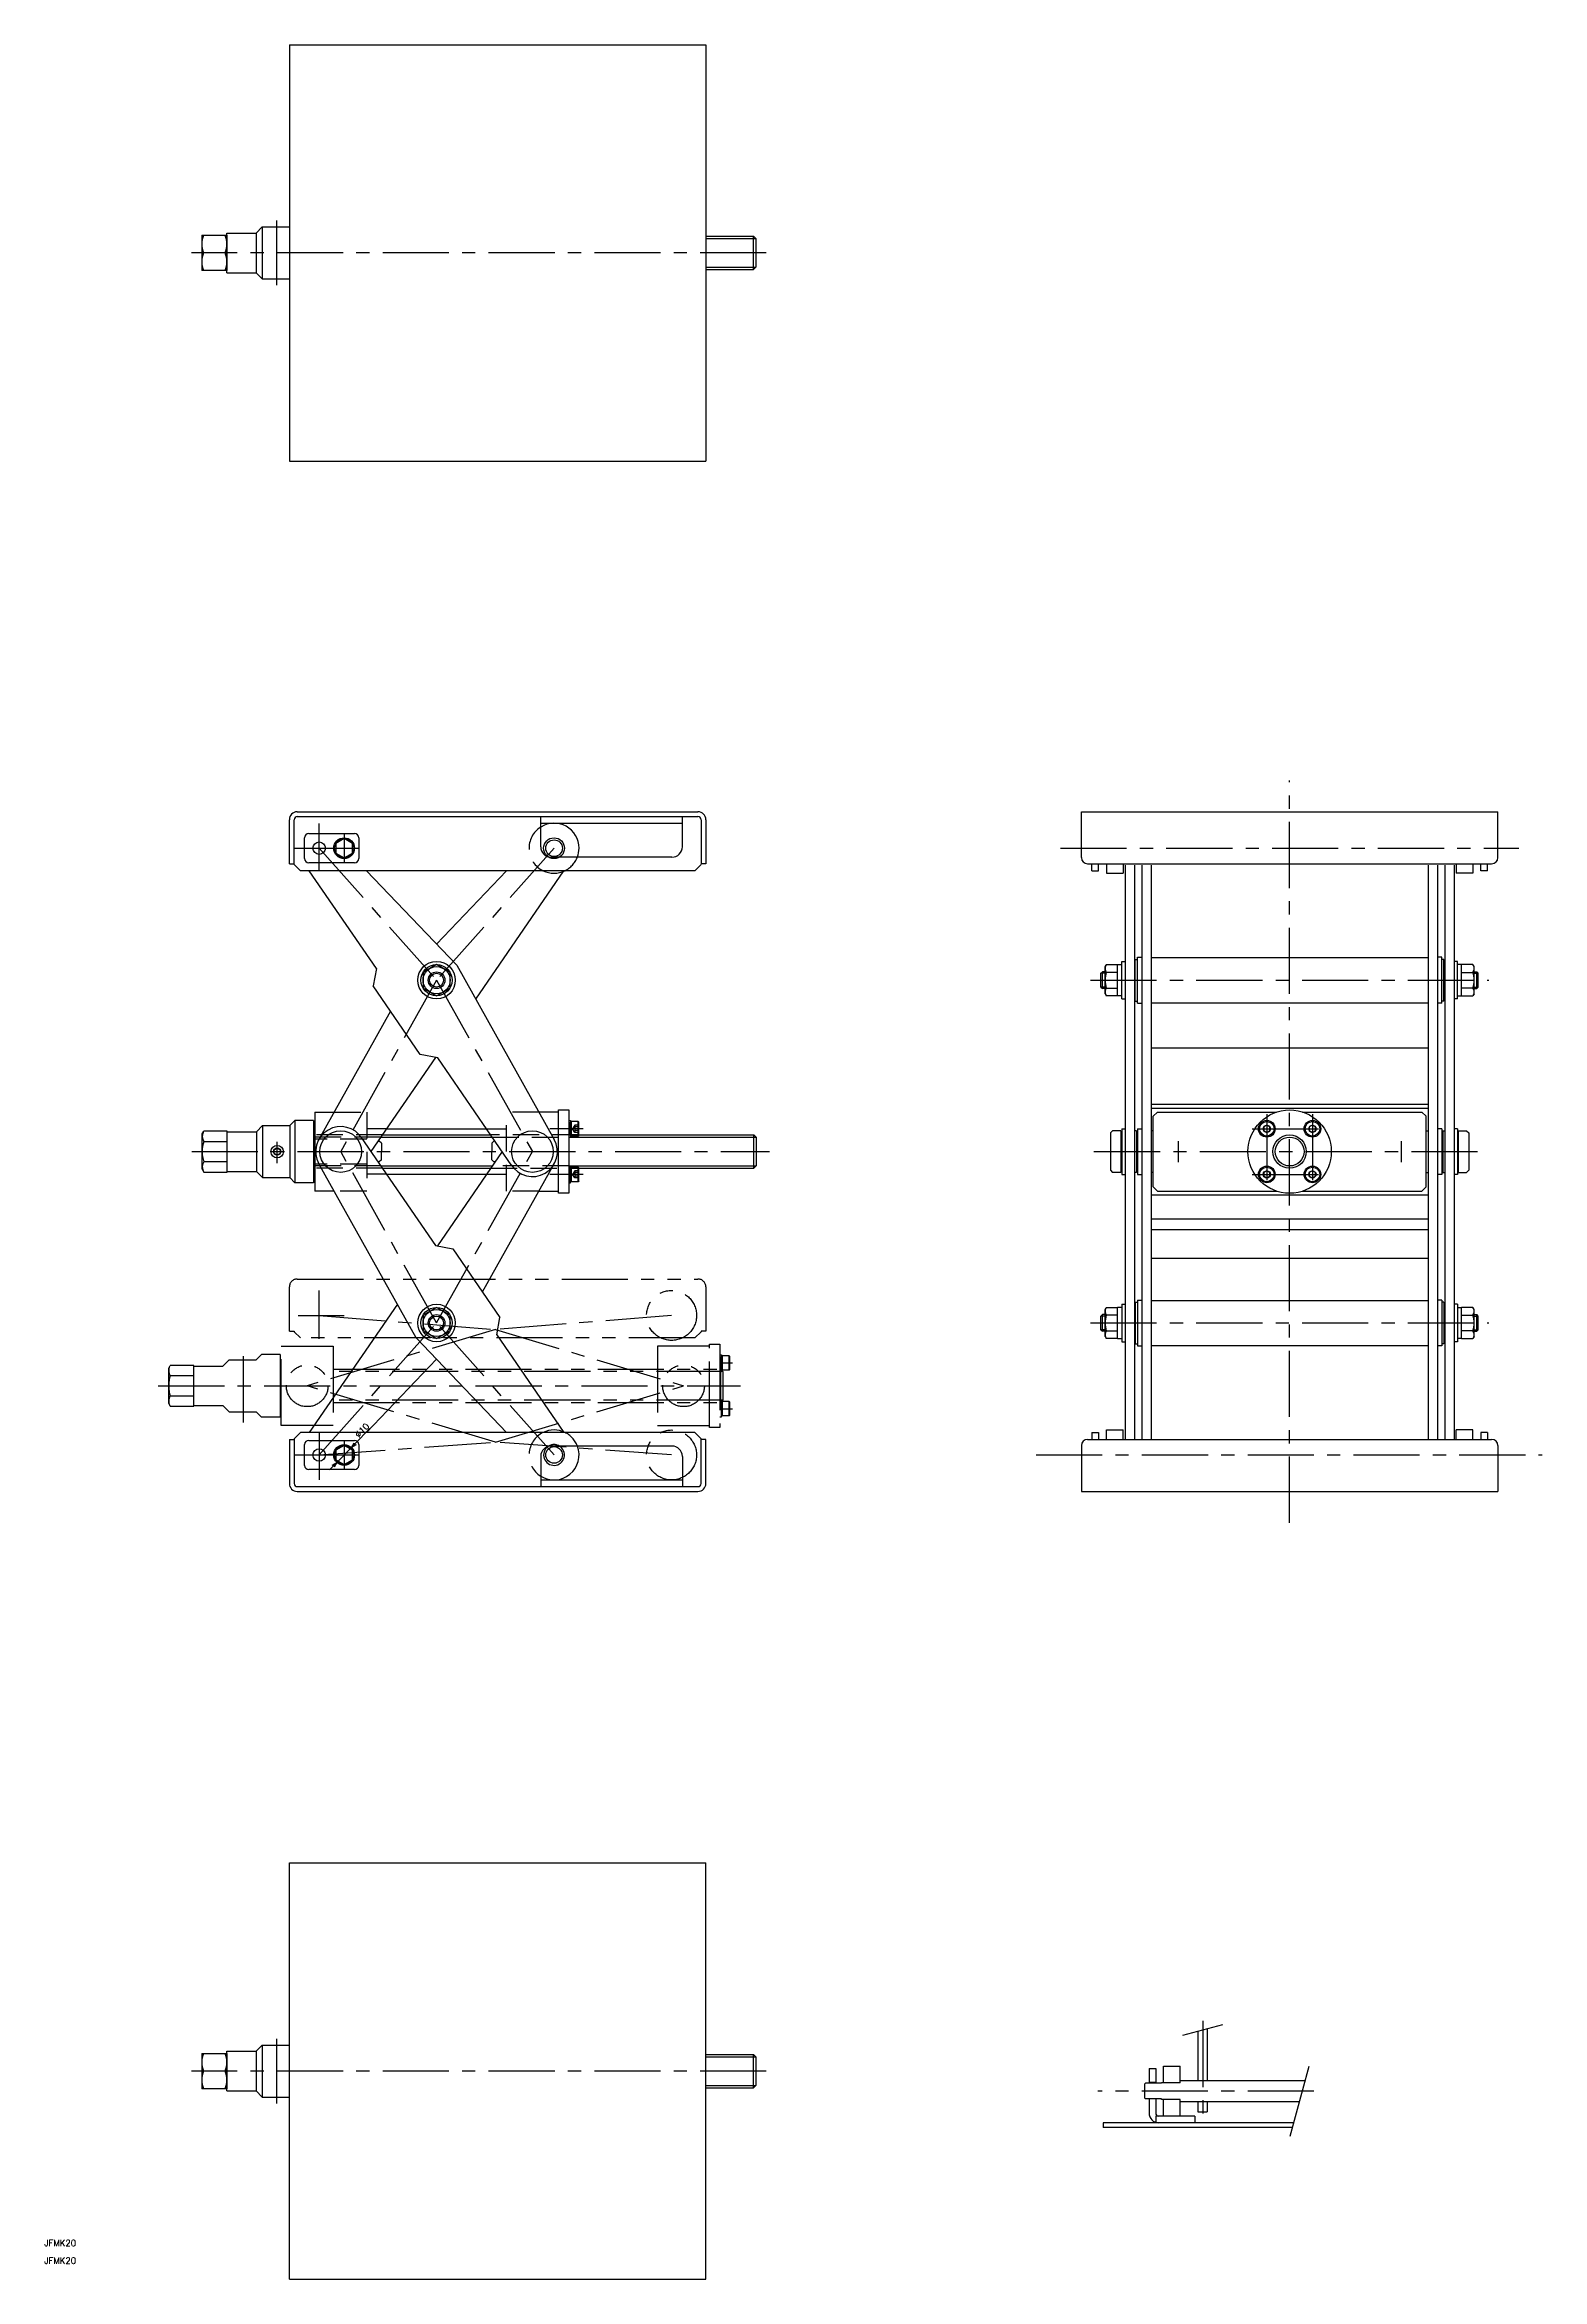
# Model space of a CAD drawing. Extents: x -117 to 602, y -100 to 973.
import ezdxf

# ---------------------------------------------------------------- set-up
doc = ezdxf.new("R2010")
doc.units = 0
doc.header["$PDMODE"] = 35
for name, pattern in [('CENTER', [50.8, 31.75, -6.35, 6.35, -6.35]), ('DASHED', [19.05, 12.7, -6.35]), ('PHANTOM', [63.5, 31.75, -6.35, 6.35, -6.35, 6.35, -6.35])]:
    doc.linetypes.add(name, pattern=pattern)
doc.layers.get('0').update_dxf_attribs({"linetype": 'CONTINUOUS'})
doc.layers.get('DEFPOINTS').update_dxf_attribs({"linetype": 'CONTINUOUS'})
doc.layers.add('CENTER', color=1, linetype='CENTER')
doc.styles.get("Standard").update_dxf_attribs({"font": 'txt.shx', "height": 3, "bigfont": 'bigfont.shx'})
doc.dimstyles.get("Standard").update_dxf_attribs({"dimtxt": 2.5, "dimasz": 2.5, "dimexe": 1.25, "dimexo": 0.625, "dimtad": 1, "dimcen": 2.5, "dimazin": 3, "dimtfac": 1, "dimtmove": 0, "dimatfit": 3})

# ---------------------------------------------------------------- blocks, each defined once
blk = doc.blocks.new('*U28')
at = {"color": 7, "linetype": 'CONTINUOUS'}
blk.add_text('JFMK20', height=3, dxfattribs=at).set_placement((-117.7, -84.1))
blk = doc.blocks.new('*U29')
at = {"color": 7, "linetype": 'CONTINUOUS'}
blk.add_text('JFMK20', height=3, dxfattribs=at).set_placement((-117.7, -92.5))
blk = doc.blocks.new('*U31')
at = {"color": 137, "linetype": 'CONTINUOUS'}
blk.add_text('∅10', height=3, rotation=45.6051, dxfattribs=at).set_placement((33.3, 303.9))
blk = doc.blocks.new('_OPEN30')
at = {"color": 0, "linetype": 'BYBLOCK'}
for p, q in [((-1, 0.27), (0, 0)), ((0, 0), (-1, -0.27)), ((0, 0), (-1, 0))]:
    blk.add_line(p, q, dxfattribs=at)
blk = doc.blocks.new('*D25')
at = {"color": 137, "linetype": 'CONTINUOUS'}
for p, q in [((38.7, 308.6), (31.5, 301.2)), ((21.1, 290.5), (19.3, 288.7)), ((22.8, 292.3), (29.8, 299.5))]:
    blk.add_line(p, q, dxfattribs=at)
at = {"layer": 'DEFPOINTS', "color": 0, "linetype": 'CONTINUOUS'}
for p in [(22.8, 292.3), (29.8, 299.5)]:
    blk.add_point(p, dxfattribs=at)
at = {"color": 137, "linetype": 'CONTINUOUS', "xscale": 2.5, "yscale": 2.5, "zscale": 2.5}
for p, rotation in [((29.8, 299.5), 225.6050995677173), ((22.8, 292.3), 45.60509956771723)]:
    blk.add_blockref('_OPEN30', p, dxfattribs=dict(at, rotation=rotation))
at = {"color": 7, "linetype": 'CONTINUOUS'}
blk.add_blockref('*U31', (0, 0), dxfattribs=at)

msp = doc.modelspace()

# ---------------------------------------------------------------- linework, layer by layer
at = {"color": 7, "linetype": 'CONTINUOUS'}
for p, q in [((0, 973.179), (200, 973.179)), ((0, 973.179), (0, 773.179)), ((200, 973.179), (200, 773.179)), ((-42, 881.679), (-42, 864.679)), ((-42, 881.679), (-30, 881.679)), ((-30, 863.679), (-30, 882.679)), ((-30, 882.679), (-16, 882.679)), ((-30, 881.679), (-30, 864.679)), ((-13, 885.679), (-16, 882.679)), ((-16, 882.679), (-16, 863.679)), ((-13, 885.679), (-13, 860.679)), ((-13, 885.679), (0, 885.679)), ((200, 881.179), (222.917, 881.179)), ((222.917, 865.179), (222.917, 881.179)), ((224, 880.097), (222.917, 881.179)), ((224, 880.097), (224, 866.262)), ((224, 880.097), (224, 866.262)), ((-30.759, 873.179), (-41.241, 873.179)), ((-30, 864.679), (-42, 864.679)), ((-30, 863.679), (-16, 863.679)), ((-13, 860.679), (-16, 863.679)), ((-13, 860.679), (0, 860.679)), ((200, 865.179), (222.917, 865.179)), ((222.917, 865.179), (224, 866.262)), ((0, 773.179), (200, 773.179)), ((0, 579.79), (0, 600.99)), ((2.3, 579.49), (2.3, 600.99)), ((3.8, 604.79), (196.2, 604.79)), ((3.8, 602.49), (196.2, 602.49)), ((120.7, 587.99), (120.7, 602.49)), ((188.7, 587.99), (188.7, 602.49)), ((197.7, 600.99), (197.7, 579.79)), ((200, 600.99), (200, 579.79)), ((380.289, 604.79), (580.289, 604.79)), ((380.289, 582.79), (380.289, 604.79)), ((580.289, 582.79), (580.289, 604.79)), ((7.3, 582.29), (7.3, 592.29)), ((9.3, 594.29), (31.3, 594.29)), ((26.3, 591.908), (22.3, 589.599)), ((30.3, 589.599), (26.3, 591.908)), ((33.3, 592.29), (33.3, 582.29)), ((120.7, 599.29), (188.7, 599.29)), ((0, 579.79), (2.3, 579.79)), ((31.3, 580.29), (9.3, 580.29)), ((22.3, 589.599), (22.3, 584.98)), ((22.3, 584.98), (26.3, 582.671)), ((26.3, 582.671), (30.3, 584.98)), ((30.3, 584.98), (30.3, 589.599)), ((183.7, 582.99), (125.7, 582.99)), ((200, 579.79), (197.7, 579.79)), ((383.289, 579.79), (577.289, 579.79)), ((385.289, 576.49), (385.289, 579.79)), ((388.489, 576.49), (388.489, 579.79)), ((392.289, 579.79), (392.289, 575.29)), ((400.289, 579.79), (400.289, 575.29)), ((560.289, 579.79), (560.289, 575.29)), ((568.289, 579.79), (568.289, 575.29)), ((572.089, 576.49), (572.089, 579.79)), ((575.289, 576.49), (575.289, 579.79)), ((2.3, 579.49), (5.3, 576.49)), ((194.7, 576.49), (5.3, 576.49)), ((41.807, 529.54), (9.584, 576.49)), ((37.062, 576.49), (80.429, 531.087)), ((104.337, 576.49), (70.699, 541.273)), ((89.508, 514.85), (131.814, 576.49)), ((194.7, 576.49), (197.7, 579.49)), ((385.289, 576.49), (388.489, 576.49)), ((392.289, 575.29), (400.289, 575.29)), ((401.289, 579.09), (401.289, 303.39)), ((405.789, 579.09), (405.789, 303.39)), ((409.289, 579.09), (409.289, 303.39)), ((413.789, 579.09), (413.789, 303.39)), ((546.789, 579.09), (546.789, 303.39)), ((551.289, 579.09), (551.289, 303.39)), ((554.789, 579.09), (554.789, 303.39)), ((559.289, 579.09), (559.289, 303.39)), ((568.289, 575.29), (560.289, 575.29)), ((575.289, 576.49), (572.089, 576.49)), ((41.807, 529.54), (40.256, 521.198)), ((70.699, 531.405), (64.199, 527.653)), ((64.199, 527.653), (64.199, 520.147)), ((77.199, 527.653), (70.699, 531.405)), ((77.199, 520.147), (77.199, 527.653)), ((80.429, 531.087), (127.201, 447.446)), ((389.689, 527.223), (390.366, 527.9)), ((389.689, 520.576), (389.689, 527.223)), ((390.366, 519.9), (390.366, 527.9)), ((391.689, 527.9), (390.366, 527.9)), ((391.689, 530.4), (392.27, 531.405)), ((391.689, 517.4), (391.689, 530.4)), ((392.27, 531.405), (397.689, 531.405)), ((397.689, 527.653), (392.27, 527.653)), ((397.689, 516.394), (397.689, 531.405)), ((397.689, 531.4), (399.689, 531.4)), ((399.689, 514.9), (399.689, 532.9)), ((399.689, 532.9), (401.289, 532.9)), ((406.189, 513.9), (406.189, 533.9)), ((406.189, 533.9), (407.189, 533.9)), ((407.189, 512.9), (407.189, 534.9)), ((407.189, 534.9), (409.289, 534.9)), ((413.789, 534.75), (546.789, 534.75)), ((553.389, 534.9), (551.289, 534.9)), ((553.389, 512.9), (553.389, 534.9)), ((554.389, 533.9), (553.389, 533.9)), ((554.389, 513.9), (554.389, 533.9)), ((560.889, 532.9), (559.289, 532.9)), ((560.889, 514.9), (560.889, 532.9)), ((562.889, 531.4), (560.889, 531.4)), ((562.889, 516.394), (562.889, 531.405)), ((568.309, 531.405), (562.889, 531.405)), ((562.889, 527.653), (568.309, 527.653)), ((568.889, 530.4), (568.309, 531.405)), ((568.889, 517.4), (568.889, 530.4)), ((568.889, 527.9), (570.213, 527.9)), ((570.213, 519.9), (570.213, 527.9)), ((570.889, 527.223), (570.213, 527.9)), ((570.889, 520.576), (570.889, 527.223)), ((62.891, 488.219), (40.256, 521.198)), ((64.199, 520.147), (70.699, 516.394)), ((70.699, 516.394), (77.199, 520.147)), ((389.689, 520.576), (390.366, 519.9)), ((391.689, 519.9), (390.366, 519.9)), ((391.689, 517.4), (392.27, 516.394)), ((392.27, 520.147), (397.689, 520.147)), ((397.689, 516.394), (392.27, 516.394)), ((399.689, 516.4), (397.689, 516.4)), ((560.889, 516.4), (562.889, 516.4)), ((568.309, 520.147), (562.889, 520.147)), ((562.889, 516.394), (568.309, 516.394)), ((568.889, 517.4), (568.309, 516.394)), ((568.889, 519.9), (570.213, 519.9)), ((570.889, 520.576), (570.213, 519.9)), ((48.623, 509.008), (14.198, 447.446)), ((399.689, 514.9), (401.289, 514.9)), ((406.189, 513.9), (407.189, 513.9)), ((407.189, 512.9), (409.289, 512.9)), ((413.789, 513.05), (546.789, 513.05)), ((553.389, 512.9), (551.289, 512.9)), ((554.389, 513.9), (553.389, 513.9)), ((560.889, 514.9), (559.289, 514.9)), ((39.226, 441.59), (70.286, 486.844)), ((71.233, 486.667), (62.891, 488.219)), ((106.833, 434.799), (71.233, 486.667)), ((413.789, 491.366), (546.789, 491.366)), ((129.227, 461.59), (134.227, 461.59)), ((129.227, 421.59), (129.227, 461.59)), ((134.227, 461.59), (134.227, 421.59)), ((413.789, 464.431), (546.789, 464.431)), ((413.789, 462.388), (546.789, 462.388)), ((-41.829, 450.09), (-41.069, 451.405)), ((-29.829, 451.405), (-41.069, 451.405)), ((-29.829, 431.775), (-29.829, 451.405)), ((-29.829, 451.09), (-15.829, 451.09)), ((-12.829, 454.09), (-15.829, 451.09)), ((-15.829, 451.09), (-15.829, 432.09)), ((-12.829, 454.09), (0.171, 454.09)), ((-12.829, 454.09), (-12.829, 429.09)), ((2.671, 456.59), (0.171, 454.09)), ((0.171, 454.09), (0.171, 429.09)), ((11.671, 456.59), (2.671, 456.59)), ((2.671, 456.59), (2.671, 426.59)), ((11.671, 456.59), (11.671, 426.59)), ((12.171, 460.59), (12.171, 422.59)), ((12.171, 460.59), (21.547, 460.59)), ((46.673, 452.44), (94.725, 452.44)), ((129.227, 460.59), (119.851, 460.59)), ((134.227, 456.54), (135.027, 456.54)), ((135.027, 456.54), (135.027, 448.54)), ((135.427, 456.04), (135.027, 455.64)), ((135.027, 449.44), (135.027, 455.64)), ((135.427, 449.04), (135.427, 456.04)), ((138.627, 456.04), (135.427, 456.04)), ((138.627, 449.04), (138.627, 456.04)), ((138.627, 456.04), (139.027, 455.64)), ((139.027, 449.44), (139.027, 455.64)), ((395.289, 451.59), (394.289, 450.59)), ((395.289, 451.59), (394.289, 450.59)), ((399.289, 451.59), (395.289, 451.59)), ((399.289, 451.59), (395.289, 451.59)), ((399.289, 451.59), (399.289, 431.59)), ((399.689, 452.59), (401.289, 452.59)), ((399.689, 452.59), (399.689, 430.59)), ((406.789, 451.59), (405.789, 451.59)), ((406.789, 451.59), (406.789, 431.59)), ((407.189, 452.59), (409.289, 452.59)), ((407.189, 452.59), (407.189, 430.59)), ((414.789, 451.59), (413.789, 451.59)), ((416.789, 460.59), (414.789, 458.59)), ((414.789, 424.59), (414.789, 458.59)), ((416.789, 460.59), (474.044, 460.59)), ((469.339, 454.272), (467.839, 453.406)), ((467.839, 453.406), (467.839, 451.674)), ((467.839, 451.674), (469.339, 450.808)), ((470.839, 453.406), (469.339, 454.272)), ((469.339, 450.808), (470.839, 451.674)), ((470.839, 451.674), (470.839, 453.406)), ((486.534, 460.59), (543.789, 460.59)), ((491.239, 454.272), (489.739, 453.406)), ((489.739, 453.406), (489.739, 451.674)), ((489.739, 451.674), (491.239, 450.808)), ((492.739, 453.406), (491.239, 454.272)), ((491.239, 450.808), (492.739, 451.674)), ((492.739, 451.674), (492.739, 453.406)), ((543.789, 460.59), (545.789, 458.59)), ((545.789, 424.59), (545.789, 458.59)), ((545.789, 451.59), (546.789, 451.59)), ((553.389, 452.59), (551.289, 452.59)), ((553.389, 452.59), (553.389, 430.59)), ((553.789, 451.59), (554.789, 451.59)), ((553.789, 451.59), (553.789, 431.59)), ((560.889, 452.59), (559.289, 452.59)), ((560.889, 452.59), (560.889, 430.59)), ((561.289, 451.59), (565.289, 451.59)), ((561.289, 451.59), (561.289, 431.59)), ((565.289, 451.59), (566.289, 450.59)), ((-41.829, 433.09), (-41.829, 450.09)), ((-41.069, 446.497), (-29.829, 446.497)), ((-7.329, 442.456), (-5.829, 443.322)), ((-7.329, 440.724), (-7.329, 442.456)), ((-5.829, 439.858), (-7.329, 440.724)), ((-5.829, 443.322), (-4.329, 442.456)), ((-4.329, 440.724), (-5.829, 439.858)), ((-4.329, 442.456), (-4.329, 440.724)), ((34.565, 448.38), (70.165, 396.512)), ((42.658, 446.59), (43.171, 446.59)), ((44.171, 445.59), (43.171, 446.59)), ((44.171, 445.59), (44.171, 441.59)), ((44.171, 437.59), (44.171, 441.59)), ((44.717, 449.59), (96.682, 449.59)), ((102.172, 441.59), (71.112, 396.336)), ((97.227, 445.59), (98.227, 446.59)), ((97.227, 445.59), (97.227, 441.59)), ((97.227, 437.59), (97.227, 441.59)), ((98.741, 446.59), (98.227, 446.59)), ((134.227, 448.54), (135.027, 448.54)), ((135.027, 449.44), (135.427, 449.04)), ((138.627, 449.04), (135.427, 449.04)), ((139.027, 449.44), (138.627, 449.04)), ((139.027, 449.59), (223.089, 449.59)), ((223.089, 433.59), (223.089, 449.59)), ((224.171, 448.507), (223.089, 449.59)), ((224.171, 448.507), (224.171, 434.672)), ((394.289, 450.59), (394.289, 432.59)), ((394.289, 450.59), (394.289, 432.59)), ((566.289, 450.59), (566.289, 432.59)), ((-41.829, 433.09), (-41.069, 431.775)), ((-29.829, 436.682), (-41.069, 436.682)), ((-41.069, 431.775), (-29.829, 431.775)), ((-29.829, 432.09), (-15.829, 432.09)), ((-12.829, 429.09), (-15.829, 432.09)), ((60.969, 352.093), (14.198, 435.733)), ((42.658, 436.59), (43.171, 436.59)), ((44.171, 437.59), (43.171, 436.59)), ((44.717, 433.59), (96.682, 433.59)), ((46.673, 430.74), (94.725, 430.74)), ((92.776, 374.172), (127.201, 435.733)), ((97.227, 437.59), (98.227, 436.59)), ((98.741, 436.59), (98.227, 436.59)), ((134.227, 434.64), (135.027, 434.64)), ((135.027, 426.64), (135.027, 434.64)), ((135.427, 434.14), (135.027, 433.74)), ((135.027, 427.54), (135.027, 433.74)), ((135.427, 427.14), (135.427, 434.14)), ((138.627, 434.14), (135.427, 434.14)), ((138.627, 427.14), (138.627, 434.14)), ((138.627, 434.14), (139.027, 433.74)), ((139.027, 427.54), (139.027, 433.74)), ((139.027, 433.59), (223.089, 433.59)), ((223.089, 433.59), (224.171, 434.672)), ((394.289, 432.59), (395.289, 431.59)), ((394.289, 432.59), (395.289, 431.59)), ((399.289, 431.59), (395.289, 431.59)), ((399.289, 431.59), (395.289, 431.59)), ((399.689, 430.59), (401.289, 430.59)), ((406.789, 431.59), (405.789, 431.59)), ((407.189, 430.59), (409.289, 430.59)), ((414.789, 431.59), (413.789, 431.59)), ((469.339, 432.372), (467.839, 431.506)), ((467.839, 431.506), (467.839, 429.774)), ((467.839, 429.774), (469.339, 428.908)), ((470.839, 431.506), (469.339, 432.372)), ((469.339, 428.908), (470.839, 429.774)), ((470.839, 429.774), (470.839, 431.506)), ((491.239, 432.372), (489.739, 431.506)), ((489.739, 431.506), (489.739, 429.774)), ((489.739, 429.774), (491.239, 428.908)), ((492.739, 431.506), (491.239, 432.372)), ((491.239, 428.908), (492.739, 429.774)), ((492.739, 429.774), (492.739, 431.506)), ((545.789, 431.59), (546.789, 431.59)), ((553.389, 430.59), (551.289, 430.59)), ((553.789, 431.59), (554.789, 431.59)), ((560.889, 430.59), (559.289, 430.59)), ((561.289, 431.59), (565.289, 431.59)), ((566.289, 432.59), (565.289, 431.59)), ((-12.829, 429.09), (0.171, 429.09)), ((2.671, 426.59), (0.171, 429.09)), ((11.671, 426.59), (2.671, 426.59)), ((21.547, 422.59), (12.171, 422.59)), ((119.851, 422.59), (129.227, 422.59)), ((134.227, 421.59), (129.227, 421.59)), ((134.227, 426.64), (135.027, 426.64)), ((135.027, 427.54), (135.427, 427.14)), ((138.627, 427.14), (135.427, 427.14)), ((139.027, 427.54), (138.627, 427.14)), ((413.789, 420.792), (546.789, 420.792)), ((416.789, 422.59), (414.789, 424.59)), ((416.789, 422.59), (474.044, 422.59)), ((486.534, 422.59), (543.789, 422.59)), ((543.789, 422.59), (545.789, 424.59)), ((413.789, 409.272), (546.789, 409.272)), ((413.789, 404.23), (546.789, 404.23)), ((70.165, 396.512), (78.507, 394.96)), ((78.507, 394.96), (101.143, 361.981)), ((413.789, 390.404), (546.789, 390.404)), ((51.89, 368.329), (9.584, 306.69)), ((70.699, 366.785), (64.199, 363.032)), ((77.199, 363.032), (70.699, 366.785)), ((391.689, 365.779), (392.27, 366.785)), ((391.689, 352.779), (391.689, 365.779)), ((392.27, 366.785), (397.689, 366.785)), ((397.689, 351.774), (397.689, 366.785)), ((399.689, 366.779), (397.689, 366.779)), ((399.689, 368.279), (401.289, 368.279)), ((399.689, 368.279), (399.689, 350.279)), ((406.189, 369.279), (407.189, 369.279)), ((406.189, 369.279), (406.189, 349.279)), ((407.189, 370.279), (409.289, 370.279)), ((407.189, 370.279), (407.189, 348.279)), ((413.789, 370.129), (546.789, 370.129)), ((553.389, 370.279), (551.289, 370.279)), ((553.389, 370.279), (553.389, 348.279)), ((554.389, 369.279), (553.389, 369.279)), ((554.389, 369.279), (554.389, 349.279)), ((560.889, 368.279), (559.289, 368.279)), ((560.889, 368.279), (560.889, 350.279)), ((560.889, 366.779), (562.889, 366.779)), ((562.889, 351.774), (562.889, 366.785)), ((568.309, 366.785), (562.889, 366.785)), ((568.889, 365.779), (568.309, 366.785)), ((568.889, 352.779), (568.889, 365.779)), ((64.199, 363.032), (64.199, 355.527)), ((64.199, 355.527), (70.699, 351.774)), ((70.699, 351.774), (77.199, 355.527)), ((77.199, 355.527), (77.199, 363.032)), ((99.591, 353.639), (101.143, 361.981)), ((389.689, 362.603), (390.366, 363.279)), ((389.689, 355.956), (389.689, 362.603)), ((389.689, 355.956), (390.366, 355.279)), ((390.366, 355.279), (390.366, 363.279)), ((391.689, 363.279), (390.366, 363.279)), ((391.689, 355.279), (390.366, 355.279)), ((391.689, 363.279), (390.689, 363.279)), ((397.689, 363.032), (392.27, 363.032)), ((392.27, 355.527), (397.689, 355.527)), ((562.889, 363.032), (568.309, 363.032)), ((568.309, 355.527), (562.889, 355.527)), ((568.889, 363.279), (570.213, 363.279)), ((568.889, 355.279), (570.213, 355.279)), ((570.213, 355.279), (570.213, 363.279)), ((570.889, 362.603), (570.213, 363.279)), ((570.889, 355.956), (570.213, 355.279)), ((570.889, 355.956), (570.889, 362.603)), ((104.337, 306.69), (60.969, 352.093)), ((99.591, 353.639), (131.814, 306.69)), ((391.689, 352.779), (392.27, 351.774)), ((397.689, 351.774), (392.27, 351.774)), ((397.689, 351.779), (399.689, 351.779)), ((399.689, 350.279), (401.289, 350.279)), ((406.189, 349.279), (407.189, 349.279)), ((407.189, 348.279), (409.289, 348.279)), ((413.789, 348.429), (546.789, 348.429)), ((553.389, 348.279), (551.289, 348.279)), ((554.389, 349.279), (553.389, 349.279)), ((560.889, 350.279), (559.289, 350.279)), ((562.889, 351.779), (560.889, 351.779)), ((562.889, 351.774), (568.309, 351.774)), ((568.889, 352.779), (568.309, 351.774)), ((37.062, 306.69), (70.699, 341.906)), ((0, 303.39), (2.3, 303.39)), ((0, 303.39), (0, 282.19)), ((2.3, 303.69), (5.3, 306.69)), ((2.3, 303.69), (2.3, 282.19)), ((194.7, 306.69), (5.3, 306.69)), ((7.3, 290.89), (7.3, 300.89)), ((9.3, 302.89), (31.3, 302.89)), ((33.3, 300.89), (33.3, 290.89)), ((194.7, 306.69), (197.7, 303.69)), ((197.7, 303.39), (197.7, 303.69)), ((197.7, 282.19), (197.7, 303.39)), ((200, 303.39), (197.7, 303.39)), ((200, 282.19), (200, 303.39)), ((383.289, 303.39), (577.289, 303.39)), ((385.289, 306.69), (388.489, 306.69)), ((385.289, 306.69), (385.289, 303.39)), ((388.489, 306.69), (388.489, 303.39)), ((392.289, 303.39), (392.289, 307.89)), ((392.289, 307.89), (400.289, 307.89)), ((400.289, 303.39), (400.289, 307.89)), ((568.289, 307.89), (560.289, 307.89)), ((560.289, 303.39), (560.289, 307.89)), ((568.289, 303.39), (568.289, 307.89)), ((575.289, 306.69), (572.089, 306.69)), ((572.089, 306.69), (572.089, 303.39)), ((575.289, 306.69), (575.289, 303.39)), ((26.3, 300.488), (22.3, 298.178)), ((22.3, 298.178), (22.3, 293.559)), ((22.3, 293.559), (26.3, 291.25)), ((30.3, 298.178), (26.3, 300.488)), ((26.3, 291.25), (30.3, 293.559)), ((30.3, 293.559), (30.3, 298.178)), ((120.7, 295.19), (120.7, 284.725)), ((183.7, 300.19), (125.7, 300.19)), ((188.7, 295.19), (188.7, 280.69)), ((380.289, 300.39), (380.289, 278.39)), ((580.289, 300.39), (580.289, 278.39)), ((3.8, 280.69), (196.2, 280.69)), ((31.3, 288.89), (9.3, 288.89)), ((120.7, 284.725), (120.7, 280.69)), ((120.7, 283.89), (188.7, 283.89)), ((3.8, 278.39), (196.2, 278.39)), ((380.289, 278.39), (580.289, 278.39)), ((0, 100), (200, 100)), ((0, -100), (0, 100)), ((200, -100), (200, 100)), ((-13, 12.5), (-16, 9.5)), ((-13, 12.5), (-13, -12.5)), ((-13, 12.5), (0, 12.5)), ((436.273, 19.204), (436.273, -4.59)), ((440.773, 20.41), (440.773, -4.59)), ((-42, 8.5), (-42, -8.5)), ((-42, 8.5), (-30, 8.5)), ((-30.759, 0), (-41.241, 0)), ((-30, -9.5), (-30, 9.5)), ((-30, 9.5), (-16, 9.5)), ((-30, 8.5), (-30, -8.5)), ((-16, 9.5), (-16, -9.5)), ((200, 8), (222.917, 8)), ((222.917, -8), (222.917, 8)), ((224, 6.918), (222.917, 8)), ((224, 6.918), (224, -6.918)), ((224, 6.918), (224, -6.918)), ((412.773, 1.21), (412.773, -5.79)), ((412.773, 1.21), (415.973, 1.21)), ((415.973, 1.21), (415.973, -5.79)), ((419.773, 2.41), (427.773, 2.41)), ((419.773, -5.59), (419.773, 2.41)), ((427.773, -5.59), (427.773, 2.41)), ((-30, -8.5), (-42, -8.5)), ((-30, -9.5), (-16, -9.5)), ((-13, -12.5), (-16, -9.5)), ((200, -8), (222.917, -8)), ((222.917, -8), (224, -6.918)), ((411.107, -5.79), (410.773, -6.124)), ((410.773, -13.057), (410.773, -6.124)), ((418.773, -5.79), (411.107, -5.79)), ((412.773, -5.29), (415.973, -5.29)), ((427.773, -5.59), (418.773, -5.59)), ((418.773, -5.59), (418.773, -5.79)), ((427.773, -4.59), (487.641, -4.59)), ((-13, -12.5), (0, -12.5)), ((410.773, -13.057), (411.107, -13.39)), ((418.773, -13.39), (411.107, -13.39)), ((412.773, -13.39), (412.773, -20.09)), ((415.973, -13.39), (415.973, -20.09)), ((418.773, -13.59), (418.773, -13.39)), ((427.773, -13.59), (418.773, -13.59)), ((419.773, -21.59), (419.773, -13.59)), ((427.773, -21.59), (427.773, -13.59)), ((427.773, -14.59), (484.962, -14.59)), ((436.273, -14.59), (436.273, -19.59)), ((436.273, -19.59), (440.773, -19.59)), ((440.773, -14.59), (440.773, -19.59)), ((390.773, -24.79), (390.773, -27.09)), ((482.229, -24.79), (390.773, -24.79)), ((481.612, -27.09), (390.773, -27.09)), ((434.773, -21.59), (415.973, -21.59)), ((415.973, -21.59), (415.973, -24.79)), ((434.773, -21.59), (434.773, -24.79)), ((0, -100), (200, -100))]:
    msp.add_line(p, q, dxfattribs=at)
at = {"color": 3, "linetype": 'CONTINUOUS'}
for p, q in [((200, 880.097), (224, 880.097)), ((200, 866.262), (224, 866.262)), ((391.689, 527.223), (389.689, 527.223)), ((568.889, 527.223), (570.889, 527.223)), ((391.689, 520.576), (389.689, 520.576)), ((568.889, 520.576), (570.889, 520.576)), ((43.974, 448.507), (97.424, 448.507)), ((134.227, 448.507), (224.171, 448.507)), ((43.974, 434.672), (97.424, 434.672)), ((134.227, 434.672), (224.171, 434.672)), ((391.689, 362.603), (389.689, 362.603)), ((391.689, 355.956), (389.689, 355.956)), ((568.889, 362.603), (570.889, 362.603)), ((568.889, 355.956), (570.889, 355.956)), ((428.963, 17.245), (448.233, 22.408)), ((200, 6.918), (224, 6.918)), ((489.455, 2.18), (480.456, -31.405)), ((200, -6.918), (224, -6.918))]:
    msp.add_line(p, q, dxfattribs=at)
at = {"color": 3, "linetype": 'DASHED'}
for p, q in [((21.547, 460.59), (37.171, 460.59)), ((37.171, 460.59), (37.171, 422.59)), ((46.673, 452.44), (37.171, 452.44)), ((94.725, 452.44), (104.227, 452.44)), ((104.227, 422.59), (104.227, 460.59)), ((119.851, 460.59), (104.227, 460.59)), ((137.027, 454.272), (136.027, 452.54)), ((137.027, 450.808), (136.027, 452.54)), ((139.027, 454.272), (137.027, 454.272)), ((137.027, 454.272), (137.027, 450.808)), ((139.027, 453.406), (137.027, 453.406)), ((139.027, 451.674), (137.027, 451.674)), ((139.027, 450.808), (137.027, 450.808)), ((44.717, 449.59), (12.171, 449.59)), ((43.974, 448.507), (12.171, 448.507)), ((37.171, 447.59), (12.171, 447.59)), ((139.027, 449.59), (96.682, 449.59)), ((97.424, 448.507), (134.227, 448.507)), ((134.227, 449.59), (139.027, 449.59)), ((37.171, 435.59), (12.171, 435.59)), ((43.974, 434.672), (12.171, 434.672)), ((44.717, 433.59), (12.171, 433.59)), ((46.673, 430.74), (37.171, 430.74)), ((94.725, 430.74), (104.227, 430.74)), ((96.682, 433.59), (139.027, 433.59)), ((134.227, 434.672), (97.424, 434.672)), ((134.227, 433.59), (139.027, 433.59)), ((137.027, 432.372), (136.027, 430.64)), ((137.027, 428.908), (136.027, 430.64)), ((139.027, 432.372), (137.027, 432.372)), ((137.027, 432.372), (137.027, 428.908)), ((139.027, 431.506), (137.027, 431.506)), ((139.027, 429.774), (137.027, 429.774)), ((37.171, 422.59), (21.547, 422.59)), ((119.851, 422.59), (104.227, 422.59)), ((139.027, 428.908), (137.027, 428.908))]:
    msp.add_line(p, q, dxfattribs=at)
at = {"color": 3, "linetype": 'PHANTOM'}
for p, q in [((0, 355.39), (0, 376.59)), ((3.8, 380.39), (196.2, 380.39)), ((200, 376.59), (200, 355.39)), ((0, 355.39), (2.3, 355.39)), ((2.3, 355.39), (2.3, 355.09)), ((2.3, 355.09), (5.3, 352.09)), ((194.7, 352.09), (197.7, 355.09)), ((200, 355.39), (197.7, 355.39)), ((197.7, 355.39), (197.7, 355.09)), ((-13.437, 344.09), (-15.937, 341.59)), ((-4.437, 344.09), (-13.437, 344.09)), ((-4.437, 344.09), (-4.437, 314.09)), ((-3.937, 348.09), (21.063, 348.09)), ((-3.937, 310.09), (-3.937, 348.09)), ((194.7, 352.09), (5.3, 352.09)), ((21.063, 348.09), (21.063, 310.09)), ((201.779, 348.09), (176.779, 348.09)), ((176.779, 348.09), (176.779, 310.09)), ((201.779, 349.09), (206.779, 349.09)), ((201.779, 309.09), (201.779, 349.09)), ((206.779, 349.09), (206.779, 309.09)), ((206.779, 344.04), (207.579, 344.04)), ((207.579, 344.04), (207.579, 336.04)), ((207.979, 343.54), (207.579, 343.14)), ((207.979, 336.54), (207.979, 343.54)), ((211.179, 343.54), (207.979, 343.54)), ((211.179, 336.54), (211.179, 343.54)), ((211.179, 343.54), (211.579, 343.14)), ((-57.937, 337.59), (-57.178, 338.905)), ((-57.937, 320.59), (-57.937, 337.59)), ((-45.937, 338.905), (-57.178, 338.905)), ((-57.178, 333.997), (-45.937, 333.997)), ((-45.937, 320.59), (-45.937, 338.905)), ((-45.937, 319.275), (-45.937, 338.59)), ((-45.937, 338.59), (-31.937, 338.59)), ((-28.937, 341.59), (-31.937, 338.59)), ((-28.937, 341.59), (-15.937, 341.59)), ((21.063, 337.09), (206.98, 337.09)), ((208.063, 336.007), (21.063, 336.007)), ((206.779, 336.04), (207.579, 336.04)), ((208.063, 336.007), (206.98, 337.09)), ((206.98, 337.09), (206.98, 321.09)), ((207.579, 336.94), (207.579, 343.14)), ((207.579, 336.94), (207.979, 336.54)), ((211.179, 336.54), (207.979, 336.54)), ((208.063, 336.007), (208.063, 322.172)), ((211.579, 336.94), (211.179, 336.54)), ((211.579, 336.94), (211.579, 343.14)), ((-45.937, 324.182), (-57.178, 324.182)), ((208.063, 322.172), (21.063, 322.172)), ((206.779, 322.14), (207.579, 322.14)), ((206.98, 321.09), (208.063, 322.172)), ((207.579, 314.14), (207.579, 322.14)), ((-57.937, 320.59), (-57.178, 319.275)), ((-57.178, 319.275), (-45.937, 319.275)), ((-45.937, 319.59), (-31.937, 319.59)), ((-28.937, 316.59), (-31.937, 319.59)), ((-28.937, 316.59), (-15.937, 316.59)), ((-13.437, 314.09), (-15.937, 316.59)), ((-4.437, 314.09), (-13.437, 314.09)), ((21.063, 321.09), (206.98, 321.09)), ((206.779, 314.14), (207.579, 314.14)), ((207.979, 321.64), (207.579, 321.24)), ((207.579, 315.04), (207.579, 321.24)), ((207.579, 315.04), (207.979, 314.64)), ((207.979, 314.64), (207.979, 321.64)), ((211.179, 321.64), (207.979, 321.64)), ((211.179, 314.64), (207.979, 314.64)), ((211.179, 314.64), (211.179, 321.64)), ((211.179, 321.64), (211.579, 321.24)), ((211.579, 315.04), (211.179, 314.64)), ((211.579, 315.04), (211.579, 321.24)), ((21.063, 310.09), (-3.937, 310.09)), ((176.779, 310.09), (201.779, 310.09)), ((206.779, 309.09), (201.779, 309.09))]:
    msp.add_line(p, q, dxfattribs=at)
at = {"color": 7, "linetype": 'CONTINUOUS'}
for centre, radius in [((14.3, 587.29), 3), ((26.3, 587.29), 5), ((26.3, 587.29), 4.619), ((127.098, 587.29), 5), ((127.098, 587.29), 4), ((70.699, 523.9), 9), ((70.699, 523.9), 7.5), ((70.699, 523.9), 6.5), ((70.699, 523.9), 3.324), ((480.289, 441.59), 20), ((24.671, 441.59), 10), ((116.727, 441.59), 10), ((469.339, 452.54), 4), ((469.339, 452.54), 3.5), ((469.339, 452.54), 1.732), ((491.239, 452.54), 4), ((491.239, 452.54), 3.5), ((491.239, 452.54), 1.732), ((-5.829, 441.59), 3), ((-5.829, 441.59), 1.732), ((480.289, 441.59), 8), ((469.339, 430.64), 4), ((469.339, 430.64), 3.5), ((469.339, 430.64), 1.732), ((491.239, 430.64), 4), ((491.239, 430.64), 3.5), ((491.239, 430.64), 1.732), ((70.699, 359.279), 9), ((70.699, 359.279), 7.5), ((70.699, 359.279), 6.5), ((70.699, 359.279), 3.324), ((26.3, 295.89), 5), ((14.3, 295.89), 3), ((26.3, 295.869), 4.619), ((127.098, 295.89), 4)]:
    msp.add_circle(centre, radius, dxfattribs=at)
at = {"color": 3, "linetype": 'CONTINUOUS'}
for centre, radius in [((70.699, 523.9), 4), ((480.289, 441.59), 6.918), ((70.699, 359.279), 4)]:
    msp.add_circle(centre, radius, dxfattribs=at)
at = {"color": 3, "linetype": 'PHANTOM'}
for centre, radius in [((183.542, 362.89), 12), ((8.563, 329.09), 10), ((189.279, 329.09), 10), ((183.542, 295.89), 12)]:
    msp.add_circle(centre, radius, dxfattribs=at)
at = {"color": 7, "linetype": 'CONTINUOUS'}
for centre, radius, start, end in [((-29.725, 877.429), 12.276, 159.743842, 200.256158), ((-42.276, 877.429), 12.276, 339.743842, 20.256158), ((-29.725, 868.929), 12.276, 159.743842, 200.256158), ((-42.276, 868.929), 12.276, 339.743842, 20.256158), ((3.8, 600.99), 3.8, 90, 180), ((3.8, 600.99), 1.5, 90, 180), ((196.2, 600.99), 3.8, 0, 90), ((196.2, 600.99), 1.5, 0, 90), ((9.3, 592.29), 2, 90, 180), ((31.3, 592.29), 2, 0, 90), ((127.098, 587.29), 12, 360, 122.220996), ((9.3, 582.29), 2, 180, 270), ((31.3, 582.29), 2, 270, 0), ((125.7, 587.99), 5, 180, 270), ((127.098, 587.29), 12, 339.002124, 0), ((183.7, 587.99), 5, 270, 0), ((383.289, 582.79), 3, 180, 270), ((577.289, 582.79), 3, 270, 0), ((127.098, 587.29), 12, 244.158067, 295.841933), ((395.012, 529.529), 3.323, 154.384247, 214.384247), ((404.109, 523.9), 12.419, 162.412046, 197.587954), ((565.567, 529.529), 3.323, 325.615753, 25.615753), ((556.47, 523.9), 12.419, 342.412046, 17.587954), ((395.012, 518.271), 3.323, 145.615753, 205.615753), ((565.567, 518.271), 3.323, 334.384247, 34.384247), ((-37.484, 448.951), 4.345, 154.384247, 214.384247), ((24.671, 441.59), 12, 31.644781, 209.213834), ((-25.588, 441.59), 16.241, 162.412046, 197.587954), ((116.727, 441.59), 12, 211.644781, 29.213834), ((-37.484, 434.228), 4.345, 145.615753, 205.615753), ((395.012, 364.909), 3.323, 154.384247, 214.384247), ((565.567, 364.909), 3.323, 325.615753, 25.615753), ((404.109, 359.279), 12.419, 162.412046, 197.587954), ((395.012, 353.65), 3.323, 145.615753, 205.615753), ((556.47, 359.279), 12.419, 342.412046, 17.587954), ((565.567, 353.65), 3.323, 334.384247, 34.384247), ((9.3, 300.89), 2, 90, 180), ((31.3, 300.89), 2, 0, 90), ((127.098, 295.89), 12, 64.158067, 115.841933), ((383.289, 300.39), 3, 90, 180), ((577.289, 300.39), 3, 0, 90), ((9.3, 290.89), 2, 180, 270), ((31.3, 290.89), 2, 270, 0), ((125.7, 295.19), 5, 90, 180), ((127.098, 295.89), 12, 237.778988, 20.997876), ((127.098, 295.89), 5, 125.590044, 59.316583), ((183.7, 295.19), 5, 0, 90), ((3.8, 282.19), 3.8, 180, 270), ((3.8, 282.19), 1.5, 180, 270), ((196.2, 282.19), 1.5, 270, 0), ((196.2, 282.19), 3.8, 270, 0), ((-29.725, 4.25), 12.276, 159.743842, 200.256158), ((-29.725, -4.25), 12.276, 159.743842, 200.256158), ((-42.276, 4.25), 12.276, 339.743842, 20.256158), ((-42.276, -4.25), 12.276, 339.743842, 20.256158), ((417.473, -20.09), 4.7, 180, 270), ((417.473, -20.09), 1.5, 180, 270)]:
    msp.add_arc(centre, radius, start, end, dxfattribs=at)
at = {"color": 3, "linetype": 'DASHED'}
for centre, radius, start, end in [((127.098, 587.29), 12, 122.220996, 244.158067), ((127.098, 587.29), 12, 295.841933, 339.002124), ((127.098, 295.89), 12, 115.841933, 237.778988), ((127.098, 295.89), 5, 59.316583, 125.590044), ((127.098, 295.89), 12, 20.997876, 64.158067)]:
    msp.add_arc(centre, radius, start, end, dxfattribs=at)
at = {"color": 3, "linetype": 'PHANTOM'}
for centre, radius, start, end in [((3.8, 376.59), 3.8, 90, 180), ((196.2, 376.59), 3.8, 0, 90), ((-53.592, 336.451), 4.345, 154.384247, 214.384247), ((-41.696, 329.09), 16.241, 162.412046, 197.587954), ((-53.592, 321.728), 4.345, 145.615753, 205.615753)]:
    msp.add_arc(centre, radius, start, end, dxfattribs=at)
at = {"layer": 'CENTER', "color": 1, "linetype": 'CENTER'}
for p, q in [((-6, 857.679), (-6, 888.679)), ((229, 873.179), (-47, 873.179)), ((480.289, 263.331), (480.289, 619.79)), ((14.3, 576.49), (14.3, 599.203)), ((26.3, 594.29), (26.3, 580.29)), ((2.3, 587.29), (33.3, 587.29)), ((14.3, 587.29), (70.699, 523.9)), ((127.098, 587.29), (70.699, 523.9)), ((370.289, 587.29), (590.289, 587.29)), ((70.699, 523.9), (24.671, 441.59)), ((70.699, 523.9), (116.727, 441.59)), ((384.689, 523.9), (575.889, 523.9)), ((141.081, 452.54), (125.138, 452.54)), ((462.339, 452.54), (498.239, 452.54)), ((469.339, 459.54), (469.339, 423.64)), ((491.239, 459.54), (491.239, 423.64)), ((-46.829, 441.59), (230.557, 441.59)), ((-5.829, 436.09), (-5.829, 446.322)), ((70.699, 359.279), (24.671, 441.59)), ((70.699, 359.279), (116.727, 441.59)), ((386.357, 441.59), (573.289, 441.59)), ((426.789, 446.516), (426.789, 436.579)), ((533.789, 446.516), (533.789, 436.579)), ((141.081, 430.64), (125.138, 430.64)), ((462.339, 430.64), (498.239, 430.64)), ((14.3, 351.69), (14.3, 374.803)), ((4.3, 362.89), (26.3, 362.89)), ((98.921, 356.09), (8.563, 329.09)), ((14.3, 362.89), (98.921, 356.09)), ((14.3, 295.89), (70.699, 359.279)), ((127.098, 295.89), (70.699, 359.279)), ((183.542, 362.89), (98.921, 356.09)), ((98.921, 356.09), (189.279, 329.09)), ((384.689, 359.279), (575.889, 359.279)), ((-21.937, 311.528), (-21.937, 346.646)), ((206.779, 340.09), (212.779, 340.09)), ((-62.937, 329.09), (216.579, 329.09)), ((98.921, 302.09), (8.563, 329.09)), ((98.921, 302.09), (189.279, 329.09)), ((206.779, 318.09), (212.779, 318.09)), ((14.3, 306.69), (14.3, 283.976)), ((14.3, 295.89), (98.921, 302.09)), ((26.3, 302.89), (26.3, 288.89)), ((183.542, 295.89), (98.921, 302.09)), ((2.3, 295.89), (33.3, 295.89)), ((358.551, 295.89), (601.61, 295.89)), ((438.598, 24.076), (438.598, -22.202)), ((-6, -15.5), (-6, 15.5)), ((229, 0), (-47, 0)), ((491.894, -9.59), (388.273, -9.59))]:
    msp.add_line(p, q, dxfattribs=at)

# ---------------------------------------------------------------- block references
at = {"color": 7, "linetype": 'CONTINUOUS'}
for name in ['*U28', '*U29']:
    msp.add_blockref(name, (0, 0), dxfattribs=at)

# ---------------------------------------------------------------- dimensions: what is measured, and where the dimension line sits
dim = msp.add_diameter_dim_2p(p1=(22.802, 292.317), p2=(29.798, 299.462), dimstyle='Standard', dxfattribs=at)
dim.commit()
dim.dimension.update_dxf_attribs({"geometry": '*D25', "text_midpoint": (34.489, 307.29)})

doc.saveas('drawing.dxf')
